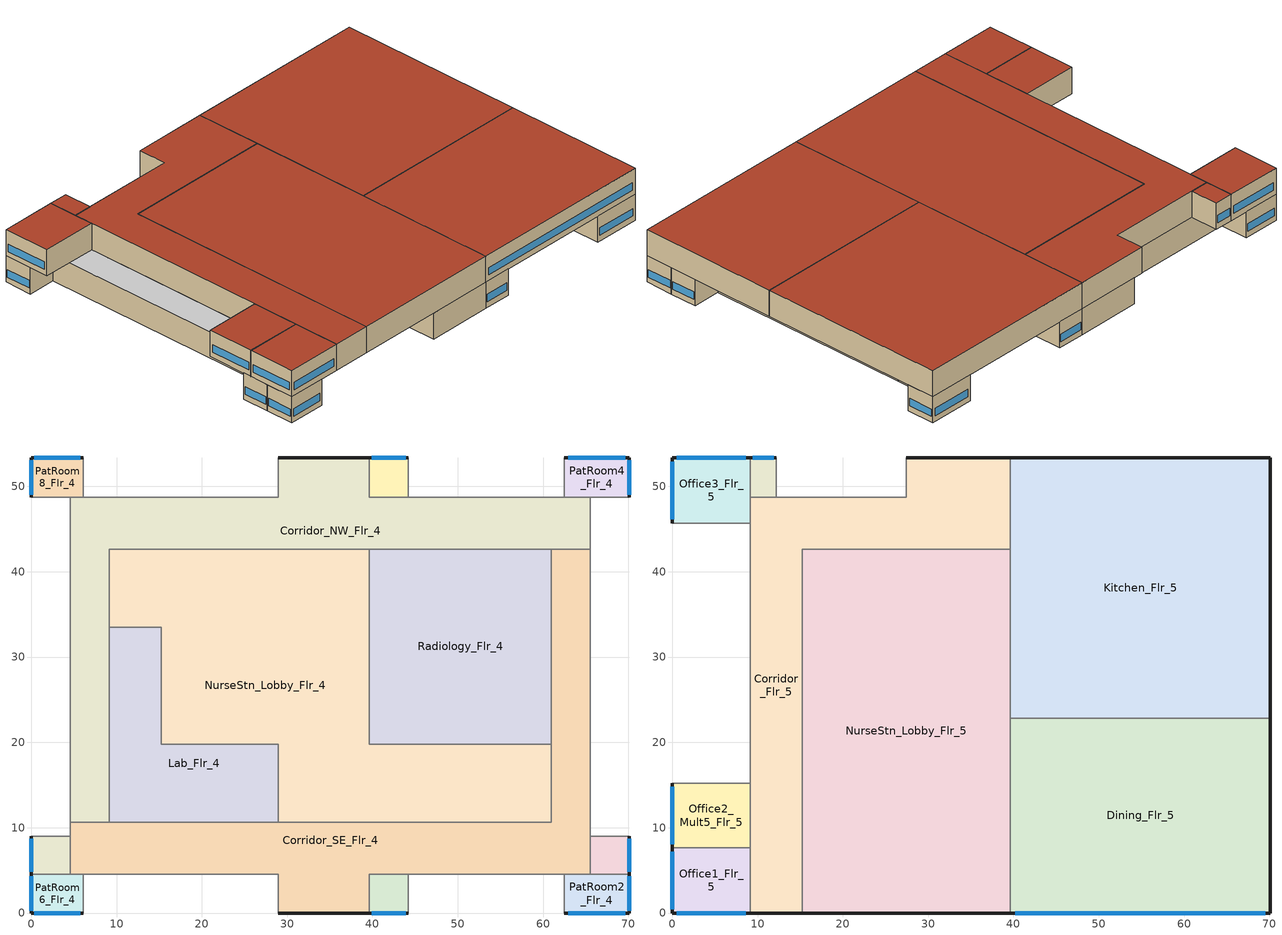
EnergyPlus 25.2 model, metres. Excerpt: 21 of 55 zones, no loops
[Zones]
Corridor_NW_Flr_4
 floor adiabatic (INT-FLOOR-TOPSIDE): 4.57,10.67 4.57,48.77 28.96,48.77 28.96,53.34 39.62,53.34 39.62,48.77 65.53,48.77 65.53,42.67 9.14,42.67 9.14,10.67 z12.8
 wall outside (Mass Non-res Ext Wall): 39.62,53.34 28.96,53.34 z12.8:17.07
 wall to NurseStn_Lobby_Flr_4 (AIR-WALL): 9.14,33.58 9.14,42.67 39.62,42.67 z12.8:17.07
 wall adiabatic (int-walls): 28.96,53.34 28.96,48.77 4.57,48.77 4.57,10.67 / 65.53,42.67 65.53,48.77 39.62,48.77 39.62,53.34 z12.8:17.07
 wall to Radiology_Flr_4 (int-walls): 39.62,42.67 60.96,42.67 z12.8:17.07
 wall to Lab_Flr_4 (int-walls): 9.14,10.67 9.14,33.58 z12.8:17.07
 wall to Corridor_SE_Flr_4 (AIR-WALL): 60.96,42.67 65.53,42.67 / 4.57,10.67 9.14,10.67 z12.8:17.07
 ceiling adiabatic (INT-FLOOR-UNDERSIDE): 4.57,10.67 9.14,10.67 9.14,42.67 65.53,42.67 65.53,48.77 39.62,48.77 39.62,53.34 28.96,53.34 28.96,48.77 4.57,48.77 z17.07
Corridor_SE_Flr_4
 floor adiabatic (INT-FLOOR-TOPSIDE): 4.57,4.57 4.57,10.67 60.96,10.67 60.96,42.67 65.53,42.67 65.53,4.57 39.62,4.57 39.62,0 28.96,0 28.96,4.57 z12.8
 wall outside (Mass Non-res Ext Wall): 28.96,0 39.62,0 z12.8:17.07
 wall adiabatic (int-walls): 39.62,0 39.62,4.57 65.53,4.57 65.53,42.67 / 4.57,10.67 4.57,4.57 28.96,4.57 28.96,0 z12.8:17.07
 wall to NurseStn_Lobby_Flr_4 (AIR-WALL): 60.96,19.81 60.96,10.67 28.96,10.67 z12.8:17.07
 wall to Radiology_Flr_4 (int-walls): 60.96,42.67 60.96,19.81 z12.8:17.07
 wall to Lab_Flr_4 (int-walls): 28.96,10.67 9.14,10.67 z12.8:17.07
 ceiling adiabatic (INT-FLOOR-UNDERSIDE): 4.57,4.57 28.96,4.57 28.96,0 39.62,0 39.62,4.57 65.53,4.57 65.53,42.67 60.96,42.67 60.96,10.67 4.57,10.67 z17.07
Lab_Flr_4
 floor adiabatic (INT-FLOOR-TOPSIDE): 9.14,33.53 15.24,33.53 15.24,19.81 28.96,19.81 28.96,10.67 9.14,10.67 z12.8
 wall to NurseStn_Lobby_Flr_4 (int-walls): 28.96,10.67 28.96,19.81 15.24,19.81 15.24,33.53 9.14,33.53 z12.8:17.07
 ceiling adiabatic (INT-FLOOR-UNDERSIDE): 9.14,33.53 9.14,10.67 28.96,10.67 28.96,19.81 15.24,19.81 15.24,33.53 z17.07
NurseStn_Lobby_Flr_4
 floor adiabatic (INT-FLOOR-TOPSIDE): 9.14,42.67 39.62,42.67 39.62,19.81 60.96,19.81 60.96,10.67 28.96,10.67 28.96,19.81 15.24,19.81 15.24,33.53 9.14,33.53 z12.8
 wall to Radiology_Flr_4 (int-walls): 60.96,19.81 39.62,19.81 39.62,42.67 z12.8:17.07
 ceiling adiabatic (INT-FLOOR-UNDERSIDE): 9.14,42.67 9.14,33.53 15.24,33.53 15.24,19.81 28.96,19.81 28.96,10.67 60.96,10.67 60.96,19.81 39.62,19.81 39.62,42.67 z17.07
PatRoom1_Mult10_Flr_4
 floor adiabatic (INT-FLOOR-TOPSIDE): 44.2,4.57 44.2,0 39.62,0 39.62,4.57 z12.8
 wall outside (Mass Non-res Ext Wall): 39.62,0 44.2,0 z12.8:17.07
 wall adiabatic (int-walls): 44.2,0 44.2,4.57 39.62,4.57 39.62,0 z12.8:17.07
 window (Window Res Fixed): 39.9,0 43.92,0 z13.72:14.94
 ceiling adiabatic (INT-FLOOR-UNDERSIDE): 39.62,4.57 39.62,0 44.2,0 44.2,4.57 z17.07
PatRoom2_Flr_4
 floor adiabatic (INT-FLOOR-TOPSIDE): 70.1,4.57 70.1,0 62.48,0 62.48,4.57 z12.8
 wall outside (Mass Non-res Ext Wall): 62.48,0 70.1,0 70.1,4.57 z12.8:17.07
 wall adiabatic (int-walls): 70.1,4.57 62.48,4.57 62.48,0 z12.8:17.07
 window (Window Res Fixed): 70.1,0.27 70.1,4.3 / 62.94,0 69.65,0 z13.72:14.94
 ceiling adiabatic (INT-FLOOR-UNDERSIDE): 62.48,4.57 62.48,0 70.1,0 70.1,4.57 z17.07
PatRoom3_Mult10_Flr_4
 floor adiabatic (INT-FLOOR-TOPSIDE): 70.1,8.99 70.1,4.57 65.53,4.57 65.53,8.99 z12.8
 wall outside (Mass Non-res Ext Wall): 70.1,4.57 70.1,8.99 z12.8:17.07
 wall adiabatic (int-walls): 70.1,8.99 65.53,8.99 65.53,4.57 70.1,4.57 z12.8:17.07
 window (Window Res Fixed): 70.1,4.84 70.1,8.73 z13.72:14.94
 ceiling adiabatic (INT-FLOOR-UNDERSIDE): 65.53,8.99 65.53,4.57 70.1,4.57 70.1,8.99 z17.07
PatRoom4_Flr_4
 floor adiabatic (INT-FLOOR-TOPSIDE): 70.1,53.34 70.1,48.77 62.48,48.77 62.48,53.34 z12.8
 wall outside (Mass Non-res Ext Wall): 70.1,48.77 70.1,53.34 62.48,53.34 z12.8:17.07
 wall adiabatic (int-walls): 62.48,53.34 62.48,48.77 70.1,48.77 z12.8:17.07
 window (Window Res Fixed): 70.1,49.04 70.1,53.07 / 69.65,53.34 62.94,53.34 z13.72:14.94
 ceiling adiabatic (INT-FLOOR-UNDERSIDE): 62.48,53.34 62.48,48.77 70.1,48.77 70.1,53.34 z17.07
PatRoom5_Mult10_Flr_4
 floor adiabatic (INT-FLOOR-TOPSIDE): 44.2,53.34 44.2,48.77 39.62,48.77 39.62,53.34 z12.8
 wall outside (Mass Non-res Ext Wall): 44.2,53.34 39.62,53.34 z12.8:17.07
 wall adiabatic (int-walls): 39.62,53.34 39.62,48.77 44.2,48.77 44.2,53.34 z12.8:17.07
 window (Window Res Fixed): 43.92,53.34 39.9,53.34 z13.72:14.94
 ceiling adiabatic (INT-FLOOR-UNDERSIDE): 39.62,53.34 39.62,48.77 44.2,48.77 44.2,53.34 z17.07
PatRoom6_Flr_4
 floor adiabatic (INT-FLOOR-TOPSIDE): 6.1,4.57 6.1,0 0,0 0,4.57 z12.8
 wall outside (Mass Non-res Ext Wall): 0,4.57 0,0 6.1,0 z12.8:17.07
 wall adiabatic (int-walls): 6.1,0 6.1,4.57 0,4.57 z12.8:17.07
 window (Window Res Fixed): 0.37,0 5.73,0 / 0,4.3 0,0.27 z13.72:14.94
 ceiling adiabatic (INT-FLOOR-UNDERSIDE): 0,4.57 0,0 6.1,0 6.1,4.57 z17.07
PatRoom7_Mult10_Flr_4
 floor adiabatic (INT-FLOOR-TOPSIDE): 4.57,8.99 4.57,4.57 0,4.57 0,8.99 z12.8
 wall outside (Mass Non-res Ext Wall): 0,8.99 0,4.57 z12.8:17.07
 wall adiabatic (int-walls): 0,4.57 4.57,4.57 4.57,8.99 0,8.99 z12.8:17.07
 window (Window Res Fixed): 0,8.73 0,4.84 z13.72:14.94
 ceiling adiabatic (INT-FLOOR-UNDERSIDE): 0,8.99 0,4.57 4.57,4.57 4.57,8.99 z17.07
PatRoom8_Flr_4
 floor adiabatic (INT-FLOOR-TOPSIDE): 6.1,53.34 6.1,48.77 0,48.77 0,53.34 z12.8
 wall outside (Mass Non-res Ext Wall): 6.1,53.34 0,53.34 0,48.77 z12.8:17.07
 wall adiabatic (int-walls): 0,48.77 6.1,48.77 6.1,53.34 z12.8:17.07
 window (Window Res Fixed): 5.73,53.34 0.37,53.34 / 0,53.07 0,49.04 z13.72:14.94
 ceiling adiabatic (INT-FLOOR-UNDERSIDE): 0,53.34 0,48.77 6.1,48.77 6.1,53.34 z17.07
Radiology_Flr_4
 floor adiabatic (INT-FLOOR-TOPSIDE): 60.96,42.67 60.96,19.81 39.62,19.81 39.62,42.67 z12.8
 ceiling adiabatic (INT-FLOOR-UNDERSIDE): 39.62,42.67 39.62,19.81 60.96,19.81 60.96,42.67 z17.07
Corridor_Flr_5
 floor adiabatic (INT-FLOOR-TOPSIDE): 9.14,0 9.14,48.77 27.43,48.77 27.43,53.34 39.62,53.34 39.62,42.67 15.24,42.67 15.24,0 z17.07
 wall outside (Mass Non-res Ext Wall): 39.62,53.34 27.43,53.34 / 9.14,0 15.24,0 z17.07:21.34
 wall to NurseStn_Lobby_Flr_5 (int-walls): 15.24,0 15.24,42.67 z17.07:21.34
 wall to NurseStn_Lobby_Flr_5 (AIR-WALL): 15.24,42.67 39.62,42.67 z17.07:21.34
 wall adiabatic (int-walls): 27.43,53.34 27.43,48.77 9.14,48.77 9.14,0 z17.07:21.34
 wall to Kitchen_Flr_5 (int-walls): 39.62,42.67 39.62,53.34 z17.07:21.34
 roof outside (IEAD Non-res Roof): 9.14,0 15.24,0 15.24,42.67 39.62,42.67 39.62,53.34 27.43,53.34 27.43,48.77 9.14,48.77 z21.34
Dining_Flr_5
 floor adiabatic (INT-FLOOR-TOPSIDE): 39.62,0 39.62,22.86 70.1,22.86 70.1,0 z17.07
 wall outside (Mass Non-res Ext Wall): 39.62,0 70.1,0 70.1,22.86 z17.07:21.34
 wall to Kitchen_Flr_5 (int-walls): 70.1,22.86 39.62,22.86 z17.07:21.34
 wall to NurseStn_Lobby_Flr_5 (int-walls): 39.62,22.86 39.62,0 z17.07:21.34
 window (Window Non-res Fixed): 40.2,0 69.53,0 z17.98:19.2
 roof outside (IEAD Non-res Roof): 39.62,0 70.1,0 70.1,22.86 39.62,22.86 z21.34
Kitchen_Flr_5
 floor adiabatic (INT-FLOOR-TOPSIDE): 70.1,53.34 70.1,22.86 39.62,22.86 39.62,53.34 z17.07
 wall outside (Mass Non-res Ext Wall): 70.1,22.86 70.1,53.34 39.62,53.34 z17.07:21.34
 wall to NurseStn_Lobby_Flr_5 (int-walls): 39.62,42.67 39.62,22.86 z17.07:21.34
 roof outside (IEAD Non-res Roof): 39.62,53.34 39.62,22.86 70.1,22.86 70.1,53.34 z21.34
NurseStn_Lobby_Flr_5
 floor adiabatic (INT-FLOOR-TOPSIDE): 15.24,0 15.24,42.67 39.62,42.67 39.62,0 z17.07
 wall outside (Mass Non-res Ext Wall): 15.24,0 39.62,0 z17.07:21.34
 roof outside (IEAD Non-res Roof): 15.24,0 39.62,0 39.62,42.67 15.24,42.67 z21.34
Office1_Flr_5
 floor adiabatic (INT-FLOOR-TOPSIDE): 9.14,7.62 9.14,0 0,0 0,7.62 z17.07
 wall outside (Mass Non-res Ext Wall): 0,7.62 0,0 9.14,0 z17.07:21.34
 wall adiabatic (int-walls): 9.14,0 9.14,7.62 0,7.62 z17.07:21.34
 window (Window Non-res Fixed): 0.55,0 8.6,0 / 0,7.16 0,0.46 z17.98:19.2
 roof outside (IEAD Non-res Roof): 0,7.62 0,0 9.14,0 9.14,7.62 z21.34
Office2_Mult5_Flr_5
 floor adiabatic (INT-FLOOR-TOPSIDE): 9.14,15.24 9.14,7.62 0,7.62 0,15.24 z17.07
 wall outside (Mass Non-res Ext Wall): 0,15.24 0,7.62 z17.07:21.34
 wall adiabatic (int-walls): 0,7.62 9.14,7.62 9.14,15.24 0,15.24 z17.07:21.34
 window (Window Non-res Fixed): 0,14.78 0,8.08 z17.98:19.2
 roof outside (IEAD Non-res Roof): 0,15.24 0,7.62 9.14,7.62 9.14,15.24 z21.34
Office3_Flr_5
 floor adiabatic (INT-FLOOR-TOPSIDE): 9.14,53.34 9.14,45.72 0,45.72 0,53.34 z17.07
 wall outside (Mass Non-res Ext Wall): 9.14,53.34 0,53.34 0,45.72 z17.07:21.34
 wall adiabatic (int-walls): 0,45.72 9.14,45.72 9.14,53.34 z17.07:21.34
 window (Window Non-res Fixed): 8.6,53.34 0.55,53.34 / 0,52.88 0,46.18 z17.98:19.2
 roof outside (IEAD Non-res Roof): 0,53.34 0,45.72 9.14,45.72 9.14,53.34 z21.34
Office4_Mult6_Flr_5
 floor adiabatic (INT-FLOOR-TOPSIDE): 12.19,53.34 12.19,48.77 9.14,48.77 9.14,53.34 z17.07
 wall outside (Mass Non-res Ext Wall): 12.19,53.34 9.14,53.34 z17.07:21.34
 wall adiabatic (int-walls): 9.14,53.34 9.14,48.77 12.19,48.77 12.19,53.34 z17.07:21.34
 window (Window Non-res Fixed): 11.88,53.34 9.45,53.34 z17.98:19.2
 roof outside (IEAD Non-res Roof): 9.14,53.34 9.14,48.77 12.19,48.77 12.19,53.34 z21.34
[Building]
Ref Bldg Hospital New2004_v1.3_5.0: Loads convergence tolerance value=0.04; Maximum number of warmup days=25; Minimum number of warmup days=6; North axis=0; Solar distribution=FullInteriorAndExterior; Temperature convergence tolerance value=0.2; Terrain=City
[Site:GroundTemperature:BuildingSurface]
19.527, 19.502, 19.536, 19.598, 20.002, 21.64, 22.225, 22.375, 21.449, 20.121, 19.802, 19.633
[Site:Location]
USA IL-CHICAGO-OHARE: Elevation=190; Latitude=41.77; Longitude=-87.75; Time zone=-6
[Site:WaterMainsTemperature]
Annual average outdoor air temperature=9.69; Calculation method=Correlation; Maximum difference in monthly average outdoor air temperatures=28.1
[SizingPeriod:DesignDay] Barometric pressure=99063; Day of month=21; Daylight saving time indicator=No; Humidity condition type=WetBulb; Rain indicator=No; Snow indicator=No; Solar model indicator=ASHRAEClearSky
Name | Daily dry bulb temperature range | Day type | Maximum dry bulb temperature | Month | Sky clearness | Wetbulb or dewpoint at maximum dry bulb | Wind direction | Wind speed
CHICAGO Ann Clg .4% Condns WB=>MDB | 10.7 | SummerDesignDay | 31.2 | 7 | 1 | 25.5 | 230 | 5.3
CHICAGO Ann Htg 99.6% Condns DB | 0 | WinterDesignDay | -20.6 | 1 | 0 | -20.6 | 270 | 4.9
[Construction]
AIR-WALL: MAT-AIR-WALL
IEAD Non-res Roof: Roof Membrane, IEAD NonRes Roof Insulation, Metal Decking
INT-FLOOR-TOPSIDE: MAT-CC05 4 HW CONCRETE, CP02 CARPET PAD
INT-FLOOR-UNDERSIDE: CP02 CARPET PAD, MAT-CC05 4 HW CONCRETE
InteriorFurnishings: Std Wood 6inch
Mass Non-res Ext Wall: 1IN Stucco, 8IN Concrete HW, Mass NonRes Wall Insulation, 1/2IN Gypsum
Window Non-res Fixed: NonRes Fixed Assembly Window
Window Res Fixed: Res Fixed Assembly Window
int-walls: 1/2IN Gypsum, 1/2IN Gypsum
[Material] Thermal absorptance=0.9
Name | Conductivity | Density | Roughness | Solar absorptance | Specific heat | Thickness | Visible absorptance
1/2IN Gypsum | 0.16 | 784.9 | Smooth | 0.92 | 830 | 0.0127 | 0.92
1IN Stucco | 0.6918 | 1858 | Smooth | 0.92 | 837 | 0.0253 | 0.92
8IN CONCRETE HW | 1.311 | 2240 | Rough | 0.7 | 836.8 | 0.2032 | 0.7
IEAD NonRes Roof Insulation | 0.049 | 265 | MediumRough | 0.7 | 836.8 | 0.127339 | 0.7
MAT-CC05 4 HW CONCRETE | 1.311 | 2240 | Rough | 0.7 | 836.8 | 0.1016 | 0.7
Mass NonRes Wall Insulation | 0.049 | 265 | MediumRough | 0.7 | 836.8 | 0.0495495 | 0.7
Metal Decking | 45.006 | 7680 | MediumSmooth | 0.7 | 418.4 | 0.0015 | 0.3
Roof Membrane | 0.16 | 1121.29 | VeryRough | 0.7 | 1460 | 0.0095 | 0.7
Std Wood 6inch | 0.12 | 540 | MediumSmooth | 0.7 | 1210 | 0.15 | 0.7
[Material:NoMass] Solar absorptance=0.7; Thermal absorptance=0.9
Name | Roughness | Thermal resistance | Visible absorptance
CP02 CARPET PAD | VeryRough | 0.2165 | 0.8
MAT-AIR-WALL | Rough | 0.207949
[WindowMaterial:SimpleGlazingSystem] Solar heat gain coefficient=0.39; U factor=3.23646
NonRes Fixed Assembly Window; Res Fixed Assembly Window
[ElectricEquipment]
Name | Design level calculation method | End use subcategory | Fraction latent | Fraction lost | Fraction radiant | Schedule | Watts per floor area | Zone or zonelist or space or spacelist | Design level
Dining_Flr_5_MiscPlug_Equip | Watts/Area | MiscPlug | 0 | 0 | 0.5 | ADMIN_EQUIP_SCH | 10.76 | Dining_Flr_5
Kitchen_Flr_5_ExhFan_Equip | EquipmentLevel | KitchenExhFan | 0 | 1 | 0 | Kitchen_Exhaust_SCH |  | Kitchen_Flr_5 | 925
Kitchen_Flr_5_MiscElec_Equip | Watts/Area | MiscElec | 0.2 | 0.1 | 0.5 | Kitchen_Elec_Equip_SCH | 80.7 | Kitchen_Flr_5
Lab_Flr_4_MiscPlug_Equip | Watts/Area | MiscPlug | 0 | 0 | 0.5 | ADMIN_EQUIP_SCH | 43.04 | Lab_Flr_4
NurseStn_Lobby_Flr_4_MiscPlug_Equip | Watts/Area | MiscPlug | 0 | 0 | 0.5 | ADMIN_EQUIP_SCH | 11.19 | NurseStn_Lobby_Flr_4
NurseStn_Lobby_Flr_5_MiscPlug_Equip | Watts/Area | MiscPlug | 0 | 0 | 0.5 | ADMIN_EQUIP_SCH | 11.19 | NurseStn_Lobby_Flr_5
Office1_Flr_5_MiscPlug_Equip | Watts/Area | MiscPlug | 0 | 0 | 0.5 | ADMIN_EQUIP_SCH | 10.76 | Office1_Flr_5
Office2_Mult5_Flr_5_MiscPlug_Equip | Watts/Area | MiscPlug | 0 | 0 | 0.5 | ADMIN_EQUIP_SCH | 10.76 | Office2_Mult5_Flr_5
Office3_Flr_5_MiscPlug_Equip | Watts/Area | MiscPlug | 0 | 0 | 0.5 | ADMIN_EQUIP_SCH | 10.76 | Office3_Flr_5
Office4_Mult6_Flr_5_MiscPlug_Equip | Watts/Area | MiscPlug | 0 | 0 | 0.5 | ADMIN_EQUIP_SCH | 10.76 | Office4_Mult6_Flr_5
PatRoom1_Mult10_Flr_4_MiscPlug_Equip | Watts/Area | MiscPlug | 0 | 0 | 0.5 | CRITICAL_EQUIP_SCH | 21.52 | PatRoom1_Mult10_Flr_4
PatRoom2_Flr_4_MiscPlug_Equip | Watts/Area | MiscPlug | 0 | 0 | 0.5 | CRITICAL_EQUIP_SCH | 21.52 | PatRoom2_Flr_4
PatRoom3_Mult10_Flr_4_MiscPlug_Equip | Watts/Area | MiscPlug | 0 | 0 | 0.5 | CRITICAL_EQUIP_SCH | 21.52 | PatRoom3_Mult10_Flr_4
PatRoom4_Flr_4_MiscPlug_Equip | Watts/Area | MiscPlug | 0 | 0 | 0.5 | CRITICAL_EQUIP_SCH | 21.52 | PatRoom4_Flr_4
PatRoom5_Mult10_Flr_4_MiscPlug_Equip | Watts/Area | MiscPlug | 0 | 0 | 0.5 | CRITICAL_EQUIP_SCH | 21.52 | PatRoom5_Mult10_Flr_4
PatRoom6_Flr_4_MiscPlug_Equip | Watts/Area | MiscPlug | 0 | 0 | 0.5 | CRITICAL_EQUIP_SCH | 21.52 | PatRoom6_Flr_4
PatRoom7_Mult10_Flr_4_MiscPlug_Equip | Watts/Area | MiscPlug | 0 | 0 | 0.5 | CRITICAL_EQUIP_SCH | 21.52 | PatRoom7_Mult10_Flr_4
PatRoom8_Flr_4_MiscPlug_Equip | Watts/Area | MiscPlug | 0 | 0 | 0.5 | CRITICAL_EQUIP_SCH | 21.52 | PatRoom8_Flr_4
Radiology_Flr_4_MiscPlug_Equip | Watts/Area | MiscPlug | 0 | 0 | 0.5 | ADMIN_EQUIP_SCH | 53.08 | Radiology_Flr_4
[Exterior:FuelEquipment]
Elevators: Design level=162963; End use subcategory=Elevators; Fuel use type=Electricity; Schedule=BLDG_ELEVATORS
[Exterior:Lights]
Exterior Facade Lighting: Control option=AstronomicalClock; Design level=15409; End use subcategory=Exterior Facade Lighting; Schedule=ALWAYS_ON
[GasEquipment]
Kitchen_Flr_5_MiscGas_Equip: Design level calculation method=Watts/Area; End use subcategory=MiscGas; Fraction latent=0.1; Fraction lost=0.7; Fraction radiant=0.2; Power per floor area=304.87; Schedule=Kitchen_Gas_Equip_SCH; Zone or zonelist or space or spacelist=Kitchen_Flr_5
[InternalMass] Construction=InteriorFurnishings
Name | Zone or zonelist | Surface area
Corridor_Flr_5 Internal Mass | Corridor_Flr_5 | 1003.35
Corridor_NW_Flr_4 Internal Mass | Corridor_NW_Flr_4 | 1133.42
Corridor_SE_Flr_4 Internal Mass | Corridor_SE_Flr_4 | 1133.42
Dining_Flr_5 Internal Mass | Dining_Flr_5 | 1393.55
Kitchen_Flr_5 Internal Mass | Kitchen_Flr_5 | 1858.06
Lab_Flr_4 Internal Mass | Lab_Flr_4 | 529.5473
NurseStn_Lobby_Flr_4 Internal Mass | NurseStn_Lobby_Flr_4 | 1811.61
NurseStn_Lobby_Flr_5 Internal Mass | NurseStn_Lobby_Flr_5 | 2081.03
Office1_Flr_5 Internal Mass | Office1_Flr_5 | 139.3911
Office2_Mult5_Flr_5 Internal Mass | Office2_Mult5_Flr_5 | 139.3546
Office3_Flr_5 Internal Mass | Office3_Flr_5 | 139.3546
Office4_Mult6_Flr_5 Internal Mass | Office4_Mult6_Flr_5 | 27.8709
PatRoom1_Mult10_Flr_4 Internal Mass | PatRoom1_Mult10_Flr_4 | 41.8064
PatRoom2_Flr_4 Internal Mass | PatRoom2_Flr_4 | 69.6773
PatRoom3_Mult10_Flr_4 Internal Mass | PatRoom3_Mult10_Flr_4 | 40.4165
PatRoom4_Flr_4 Internal Mass | PatRoom4_Flr_4 | 69.6773
PatRoom5_Mult10_Flr_4 Internal Mass | PatRoom5_Mult10_Flr_4 | 41.8064
PatRoom6_Flr_4 Internal Mass | PatRoom6_Flr_4 | 55.7418
PatRoom7_Mult10_Flr_4 Internal Mass | PatRoom7_Mult10_Flr_4 | 40.4165
PatRoom8_Flr_4 Internal Mass | PatRoom8_Flr_4 | 55.7418
Radiology_Flr_4 Internal Mass | Radiology_Flr_4 | 975.4819
[Lights] Design level calculation method=Watts/Area; End use subcategory=General; Fraction radiant=0.7; Fraction replaceable=1; Fraction visible=0.2; Return air fraction=0; Return air fraction calculated from plenum temperature=No
Name | Schedule | Watts per floor area | Zone or zonelist or space or spacelist
Corridor_Flr_5_Lights | ADMIN_LIGHT_SCH | 10.76 | Corridor_Flr_5
Corridor_NW_Flr_4_Lights | ADMIN_LIGHT_SCH | 10.76 | Corridor_NW_Flr_4
Corridor_SE_Flr_4_Lights | ADMIN_LIGHT_SCH | 10.76 | Corridor_SE_Flr_4
Dining_Flr_5_Lights | ADMIN_LIGHT_SCH | 9.68 | Dining_Flr_5
Kitchen_Flr_5_Lights | ADMIN_LIGHT_SCH | 12.91 | Kitchen_Flr_5
Lab_Flr_4_Lights | ADMIN_LIGHT_SCH | 15.06 | Lab_Flr_4
NurseStn_Lobby_Flr_4_Lights | ADMIN_LIGHT_SCH | 12.7 | NurseStn_Lobby_Flr_4
NurseStn_Lobby_Flr_5_Lights | ADMIN_LIGHT_SCH | 12.7 | NurseStn_Lobby_Flr_5
Office1_Flr_5_Lights | ADMIN_LIGHT_SCH | 11.84 | Office1_Flr_5
Office2_Mult5_Flr_5_Lights | ADMIN_LIGHT_SCH | 11.84 | Office2_Mult5_Flr_5
Office3_Flr_5_Lights | ADMIN_LIGHT_SCH | 11.84 | Office3_Flr_5
Office4_Mult6_Flr_5_Lights | ADMIN_LIGHT_SCH | 11.84 | Office4_Mult6_Flr_5
PatRoom1_Mult10_Flr_4_Lights | CRITICAL_LIGHT_SCH | 7.53 | PatRoom1_Mult10_Flr_4
PatRoom2_Flr_4_Lights | CRITICAL_LIGHT_SCH | 7.53 | PatRoom2_Flr_4
PatRoom3_Mult10_Flr_4_Lights | CRITICAL_LIGHT_SCH | 7.53 | PatRoom3_Mult10_Flr_4
PatRoom4_Flr_4_Lights | CRITICAL_LIGHT_SCH | 7.53 | PatRoom4_Flr_4
PatRoom5_Mult10_Flr_4_Lights | CRITICAL_LIGHT_SCH | 7.53 | PatRoom5_Mult10_Flr_4
PatRoom6_Flr_4_Lights | CRITICAL_LIGHT_SCH | 7.53 | PatRoom6_Flr_4
PatRoom7_Mult10_Flr_4_Lights | CRITICAL_LIGHT_SCH | 7.53 | PatRoom7_Mult10_Flr_4
PatRoom8_Flr_4_Lights | CRITICAL_LIGHT_SCH | 7.53 | PatRoom8_Flr_4
Radiology_Flr_4_Lights | ADMIN_LIGHT_SCH | 4.3 | Radiology_Flr_4
[People] Activity level schedule=ACTIVITY_SCH; Air velocity schedule=AIR_VELO_SCH; Clothing insulation calculation method=ClothingInsulationSchedule; Clothing insulation schedule=CLOTHING_SCH; Enable ashrae 55 comfort warnings=No; Fraction radiant=0.3; Mean radiant temperature calculation type=EnclosureAveraged; Number of people calculation method=Area/Person; Sensible heat fraction=Autocalculate; Thermal comfort model 1 type=Fanger; Work efficiency schedule=WORK_EFF_SCH
Name | Floor area per person | Number of people schedule | Zone or zonelist or space or spacelist
Corridor_Flr_5 People | 92.5926 | ADMIN_OCC_SCH | Corridor_Flr_5
Corridor_NW_Flr_4 People | 92.5926 | ADMIN_OCC_SCH | Corridor_NW_Flr_4
Corridor_SE_Flr_4 People | 92.5926 | ADMIN_OCC_SCH | Corridor_SE_Flr_4
Dining_Flr_5 People | 9.2937 | ADMIN_OCC_SCH | Dining_Flr_5
Kitchen_Flr_5 People | 18.5874 | ADMIN_OCC_SCH | Kitchen_Flr_5
Lab_Flr_4 People | 18.5874 | ADMIN_OCC_SCH | Lab_Flr_4
NurseStn_Lobby_Flr_4 People | 69.9301 | ADMIN_OCC_SCH | NurseStn_Lobby_Flr_4
NurseStn_Lobby_Flr_5 People | 69.9301 | ADMIN_OCC_SCH | NurseStn_Lobby_Flr_5
Office1_Flr_5 People | 13.2802 | ADMIN_OCC_SCH | Office1_Flr_5
Office2_Mult5_Flr_5 People | 13.2802 | ADMIN_OCC_SCH | Office2_Mult5_Flr_5
Office3_Flr_5 People | 13.2802 | ADMIN_OCC_SCH | Office3_Flr_5
Office4_Mult6_Flr_5 People | 13.2802 | ADMIN_OCC_SCH | Office4_Mult6_Flr_5
PatRoom1_Mult10_Flr_4 People | 18.5874 | CRITICAL_OCC_SCH | PatRoom1_Mult10_Flr_4
PatRoom2_Flr_4 People | 18.5874 | CRITICAL_OCC_SCH | PatRoom2_Flr_4
PatRoom3_Mult10_Flr_4 People | 18.5874 | CRITICAL_OCC_SCH | PatRoom3_Mult10_Flr_4
PatRoom4_Flr_4 People | 18.5874 | CRITICAL_OCC_SCH | PatRoom4_Flr_4
PatRoom5_Mult10_Flr_4 People | 18.5874 | CRITICAL_OCC_SCH | PatRoom5_Mult10_Flr_4
PatRoom6_Flr_4 People | 18.5874 | CRITICAL_OCC_SCH | PatRoom6_Flr_4
PatRoom7_Mult10_Flr_4 People | 18.5874 | CRITICAL_OCC_SCH | PatRoom7_Mult10_Flr_4
PatRoom8_Flr_4 People | 18.5874 | CRITICAL_OCC_SCH | PatRoom8_Flr_4
Radiology_Flr_4 People | 18.5874 | ADMIN_OCC_SCH | Radiology_Flr_4
[Zone] Floor area=Autocalculate; Part of total floor area=Yes; Type=1
Name | Multiplier
Corridor_Flr_5; Corridor_NW_Flr_4; Corridor_SE_Flr_4; Dining_Flr_5; Kitchen_Flr_5; Lab_Flr_4; NurseStn_Lobby_Flr_4; NurseStn_Lobby_Flr_5; Office1_Flr_5; Office3_Flr_5; PatRoom2_Flr_4; PatRoom4_Flr_4; PatRoom6_Flr_4; PatRoom8_Flr_4; Radiology_Flr_4 | 1
Office2_Mult5_Flr_5 | 5
Office4_Mult6_Flr_5 | 6
PatRoom1_Mult10_Flr_4; PatRoom3_Mult10_Flr_4; PatRoom5_Mult10_Flr_4; PatRoom7_Mult10_Flr_4 | 10
[ZoneInfiltration:DesignFlowRate] Constant term coefficient=1; Design flow rate calculation method=Flow/ExteriorWallArea; Flow rate per exterior surface area=0.000302; Schedule=INFIL_QUARTER_ON_SCH; Temperature term coefficient=0; Velocity squared term coefficient=0; Velocity term coefficient=0
Name | Zone or zonelist or space or spacelist
Corridor_Flr_5_Infiltration | Corridor_Flr_5
Corridor_NW_Flr_4_Infiltration | Corridor_NW_Flr_4
Corridor_SE_Flr_4_Infiltration | Corridor_SE_Flr_4
Dining_Flr_5_Infiltration | Dining_Flr_5
Kitchen_Flr_5_Infiltration | Kitchen_Flr_5
NurseStn_Lobby_Flr_5_Infiltration | NurseStn_Lobby_Flr_5
Office1_Flr_5_Infiltration | Office1_Flr_5
Office2_Mult5_Flr_5_Infiltration | Office2_Mult5_Flr_5
Office3_Flr_5_Infiltration | Office3_Flr_5
Office4_Mult6_Flr_5_Infiltration | Office4_Mult6_Flr_5
PatRoom1_Mult10_Flr_4_Infiltration | PatRoom1_Mult10_Flr_4
PatRoom2_Flr_4_Infiltration | PatRoom2_Flr_4
PatRoom3_Mult10_Flr_4_Infiltration | PatRoom3_Mult10_Flr_4
PatRoom4_Flr_4_Infiltration | PatRoom4_Flr_4
PatRoom5_Mult10_Flr_4_Infiltration | PatRoom5_Mult10_Flr_4
PatRoom6_Flr_4_Infiltration | PatRoom6_Flr_4
PatRoom7_Mult10_Flr_4_Infiltration | PatRoom7_Mult10_Flr_4
PatRoom8_Flr_4_Infiltration | PatRoom8_Flr_4
[ZoneMixing]
Kitchen_Flr_5 Exhaust Fanmixing_0: Delta temperature=0; Design flow rate=0.74997; Design flow rate calculation method=Flow/Zone; Schedule=HVACOperationSchd; Source zone or space=Dining_Flr_5; Zone or space=Kitchen_Flr_5
[Schedule:Compact]
ACTIVITY_SCH: Through: 12/31, For: AllDays, Until: 24:00, 120
ADMIN_EQUIP_SCH: Through: 12/31, For: Weekdays, Until: 04:00, 0.3, Until: 06:00, 0.5, Until: 18:00, 1, Until: 20:00, 0.5, Until: 24:00, 0.3, For: SummerDesignDay, Until: 04:00, 0.3, Until: 06:00, 0.5, Until: 18:00, 1, Until: 20:00, 0.5, Until: 24:00, 0.3, For: WinterDesignDay, Until: 24:00, 0, For: Saturday, Until: 07:00, 0.3, Until: 09:00, 0.5, Until: 15:00, 0.8, Until: 20:00, 0.5, Until: 24:00, 0.3, For: AllOtherDays, Until: 08:00, 0.3, Until: 17:00, 0.5, Until: 24:00, 0.3
ADMIN_LIGHT_SCH: Through: 12/31, For: Weekdays, Until: 04:00, 0.1, Until: 06:00, 0.3, Until: 07:00, 0.6, Until: 18:00, 0.9, Until: 20:00, 0.6, Until: 22:00, 0.3, Until: 24:00, 0.1, For: SummerDesignDay, Until: 04:00, 0.1, Until: 06:00, 0.3, Until: 07:00, 0.6, Until: 18:00, 0.9, Until: 20:00, 0.6, Until: 22:00, 0.3, Until: 24:00, 0.1, For: WinterDesignDay, Until: 07:00, 0, Until: 09:00, 0, Until: 15:00, 0, Until: 20:00, 0, Until: 24:00, 0, For: Saturday, Until: 07:00, 0.1, Until: 09:00, 0.3, Until: 15:00, 0.4, Until: 20:00, 0.3, Until: 24:00, 0.1, For: AllOtherDays, Until: 08:00, 0.05, Until: 17:00, 0.1, Until: 24:00, 0.05
ADMIN_OCC_SCH: Through: 12/31, For: Weekdays, Until: 04:00, 0.05, Until: 06:00, 0.2, Until: 07:00, 0.5, Until: 18:00, 0.9, Until: 20:00, 0.5, Until: 22:00, 0.2, Until: 24:00, 0.05, For: SummerDesignDay, Until: 04:00, 0.05, Until: 06:00, 0.2, Until: 07:00, 0.5, Until: 18:00, 0.9, Until: 20:00, 0.5, Until: 22:00, 0.2, Until: 24:00, 0.05, For: WinterDesignDay, Until: 07:00, 0, Until: 09:00, 0, Until: 15:00, 0, Until: 20:00, 0, Until: 24:00, 0, For: Saturday, Until: 07:00, 0.05, Until: 09:00, 0.2, Until: 15:00, 0.3, Until: 20:00, 0.2, Until: 24:00, 0.05, For: Sunday Holidays AllOtherDays, Until: 08:00, 0, Until: 17:00, 0.05, Until: 24:00, 0
AIR_VELO_SCH: Through: 12/31, For: AllDays, Until: 24:00, 0.2
ALWAYS_ON; HVACOperationSchd: Through: 12/31, For: AllDays, Until: 24:00, 1
BLDG_ELEVATORS: Through: 12/31, For: Weekdays SummerDesignDay, Until: 07:00, 0.2, Until: 08:00, 0.5, Until: 09:00, 0.75, Until: 10:00, 1, Until: 11:00, 1, Until: 12:00, 1, Until: 13:00, 0.75, Until: 14:00, 1, Until: 15:00, 1, Until: 16:00, 1, Until: 17:00, 1, Until: 18:00, 1, Until: 19:00, 0.52, Until: 20:00, 0.52, Until: 21:00, 0.52, Until: 22:00, 0.28, Until: 24:00, 0.2, For: Saturday WinterDesignDay, Until: 07:00, 0.2, Until: 08:00, 0.4, Until: 09:00, 0.46, Until: 10:00, 0.7, Until: 11:00, 0.7, Until: 12:00, 0.7, Until: 13:00, 0.51, Until: 14:00, 0.51, Until: 15:00, 0.51, Until: 16:00, 0.51, Until: 17:00, 0.51, Until: 18:00, 0.25, Until: 24:00, 0.2, For: AllOtherDays, Until: 08:00, 0.2, Until: 16:00, 0.4, Until: 24:00, 0.2
CLOTHING_SCH: Through: 04/30, For: AllDays, Until: 24:00, 1, Through: 09/30, For: AllDays, Until: 24:00, 0.5, Through: 12/31, For: AllDays, Until: 24:00, 1
CRITICAL_EQUIP_SCH: Through: 12/31, For: Weekdays, Until: 04:00, 0.5, Until: 06:00, 0.5, Until: 18:00, 1, Until: 20:00, 0.8, Until: 24:00, 0.5, For: SummerDesignDay, Until: 04:00, 0.5, Until: 06:00, 0.5, Until: 18:00, 1, Until: 20:00, 0.8, Until: 24:00, 0.5, For: WinterDesignDay, Until: 24:00, 0, For: Saturday, Until: 04:00, 0.5, Until: 06:00, 0.5, Until: 18:00, 1, Until: 20:00, 0.8, Until: 24:00, 0.5, For: Sunday Holidays AllOtherDays, Until: 04:00, 0.5, Until: 06:00, 0.5, Until: 18:00, 1, Until: 20:00, 0.8, Until: 24:00, 0.5
CRITICAL_LIGHT_SCH: Through: 12/31, For: Weekdays, Until: 04:00, 0.5, Until: 06:00, 0.7, Until: 18:00, 0.9, Until: 22:00, 0.7, Until: 24:00, 0.5, For: SummerDesignDay, Until: 04:00, 0.5, Until: 06:00, 0.7, Until: 18:00, 0.9, Until: 22:00, 0.7, Until: 24:00, 0.5, For: WinterDesignDay, Until: 04:00, 0, Until: 06:00, 0, Until: 18:00, 0, Until: 22:00, 0, Until: 24:00, 0, For: Saturday, Until: 04:00, 0.5, Until: 06:00, 0.7, Until: 18:00, 0.9, Until: 22:00, 0.7, Until: 24:00, 0.5, For: AllOtherDays, Until: 04:00, 0.5, Until: 06:00, 0.7, Until: 18:00, 0.9, Until: 22:00, 0.7, Until: 24:00, 0.5
CRITICAL_OCC_SCH: Through: 12/31, For: Weekdays, Until: 04:00, 0.4, Until: 06:00, 0.65, Until: 18:00, 0.9, Until: 22:00, 0.65, Until: 24:00, 0.4, For: SummerDesignDay, Until: 04:00, 0.4, Until: 06:00, 0.65, Until: 18:00, 0.9, Until: 22:00, 0.65, Until: 24:00, 0.4, For: WinterDesignDay, Until: 04:00, 0, Until: 06:00, 0, Until: 18:00, 0, Until: 22:00, 0, Until: 24:00, 0, For: Saturday, Until: 04:00, 0.4, Until: 06:00, 0.65, Until: 18:00, 0.9, Until: 22:00, 0.65, Until: 24:00, 0.4, For: AllOtherDays, Until: 04:00, 0.4, Until: 06:00, 0.65, Until: 18:00, 0.9, Until: 22:00, 0.65, Until: 24:00, 0.4
INFIL_QUARTER_ON_SCH: Through: 12/31, For: Weekdays, Until: 24:00, 0.25, For: Saturday, Until: 24:00, 0.25, For: SummerDesignDay WinterDesignDay, Until: 24:00, 1, For: AllOtherDays, Until: 24:00, 0.25
Kitchen_Elec_Equip_SCH: Through: 12/31, For: Weekday, Until: 06:00, 0.1, Until: 07:00, 0.25, Until: 09:00, 0.35, Until: 10:00, 0.25, Until: 13:00, 0.35, Until: 16:00, 0.25, Until: 19:00, 0.35, Until: 24:00, 0.25, For: Saturday, Until: 06:00, 0.1, Until: 07:00, 0.25, Until: 09:00, 0.35, Until: 10:00, 0.25, Until: 13:00, 0.35, Until: 16:00, 0.25, Until: 19:00, 0.35, Until: 24:00, 0.25, For: SummerDesignDay, Until: 24:00, 0.35, For: WinterDesignDay, Until: 24:00, 0, For: AllOtherDays, Until: 06:00, 0.1, Until: 07:00, 0.25, Until: 09:00, 0.35, Until: 10:00, 0.25, Until: 13:00, 0.35, Until: 16:00, 0.25, Until: 19:00, 0.35, Until: 24:00, 0.25
Kitchen_Exhaust_SCH: Through: 12/31, For: Weekdays, Until: 05:00, 0, Until: 18:00, 1, Until: 24:00, 0, For: SummerDesignDay, Until: 05:00, 0, Until: 18:00, 1, Until: 24:00, 0, For: WinterDesignDay, Until: 07:00, 0, Until: 15:00, 1, Until: 24:00, 0, For: Saturdays, Until: 07:00, 0, Until: 15:00, 1, Until: 24:00, 0, For: AllOtherDays, Until: 24:00, 0
Kitchen_Gas_Equip_SCH: Through: 12/31, For: Weekdays Saturday, Until: 05:00, 0.02, Until: 06:00, 0.05, Until: 07:00, 0.1, Until: 08:00, 0.15, Until: 09:00, 0.2, Until: 10:00, 0.15, Until: 13:00, 0.25, Until: 14:00, 0.2, Until: 15:00, 0.15, Until: 16:00, 0.2, Until: 19:00, 0.3, Until: 21:00, 0.2, Until: 22:00, 0.15, Until: 23:00, 0.1, Until: 24:00, 0.05, For: SummerDesignDay, Until: 24:00, 0.25, For: WinterDesignDay, Until: 24:00, 0, For: AllOtherDays, Until: 05:00, 0.02, Until: 06:00, 0.05, Until: 07:00, 0.1, Until: 08:00, 0.15, Until: 09:00, 0.2, Until: 10:00, 0.15, Until: 13:00, 0.25, Until: 14:00, 0.2, Until: 15:00, 0.15, Until: 16:00, 0.2, Until: 19:00, 0.3, Until: 21:00, 0.2, Until: 22:00, 0.15, Until: 23:00, 0.1, Until: 24:00, 0.05
WORK_EFF_SCH: Through: 12/31, For: AllDays, Until: 24:00, 0
